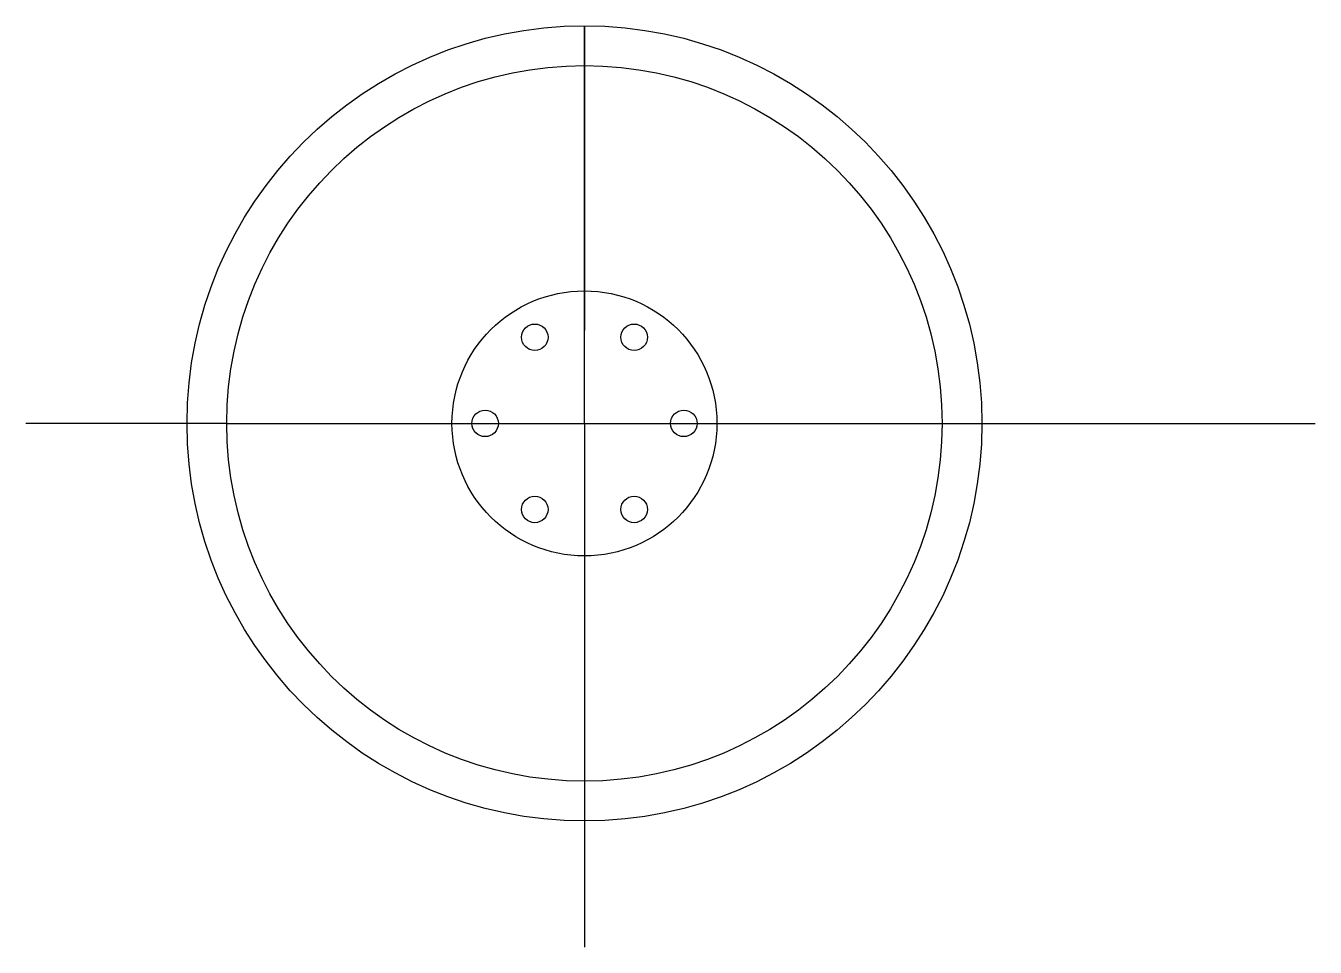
# Model space of a CAD drawing. Header units: inches. Extents: x 59 to 254, y -2 to 137.
import ezdxf

# ---------------------------------------------------------------- set-up
doc = ezdxf.new("R2010")
doc.units = ezdxf.units.IN
doc.header["$MEASUREMENT"] = 0

# ---------------------------------------------------------------- blocks, each defined once
blk = doc.blocks.new('*U2')
blk.add_circle((0, 0), 2)
blk = doc.blocks.new('*U3')
at = {"color": 0, "linetype": 'ByBlock', "lineweight": -2, "transparency": 16777216}
for p, rotation in [((136, 89.76), 299.9999999999999), ((151, 89.76), 240), ((158.5, 76.77), 180), ((136, 63.78), 59.99999999999999), ((151, 63.78), 120)]:
    blk.add_blockref('*U2', p, dxfattribs=dict(at, rotation=rotation))
blk.add_blockref('*U2', (128.5, 76.77), dxfattribs=at)

msp = doc.modelspace()

# ---------------------------------------------------------------- linework, layer by layer
for p, q in [((143.5, 76.77), (143.5, 136.77)), ((143.5, 136.77), (143.5, 90.81)), ((89.5, 76.77), (59.15, 76.77)), ((89.5, 76.77), (143.5, 76.77)), ((143.5, 76.77), (253.83, 76.77)), ((143.5, 76.77), (143.5, -2.29))]:
    msp.add_line(p, q)
for radius in [60, 54, 20]:
    msp.add_circle((143.5, 76.77), radius)

# ---------------------------------------------------------------- block references
msp.add_blockref('*U3', (0, 0))

doc.saveas('drawing.dxf')
